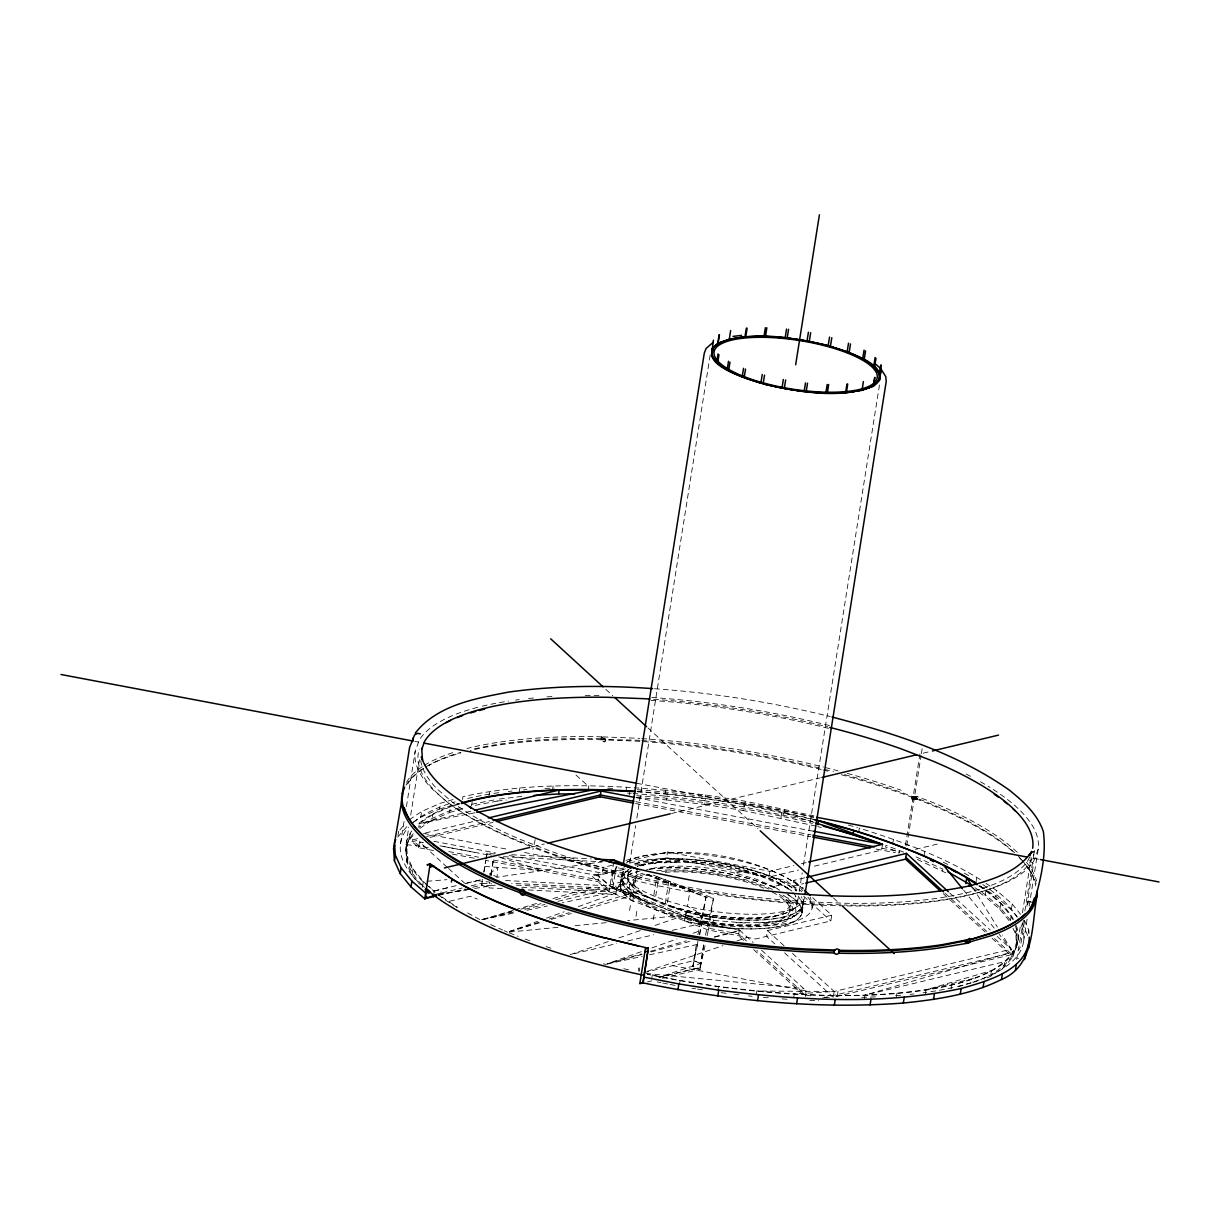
<?xml version="1.0" encoding="UTF-8"?>
<svg xmlns="http://www.w3.org/2000/svg" width="1220" height="1220" viewBox="0 0 1220 1220"><rect width="100%" height="100%" fill="white"/><g stroke="black" fill="none" stroke-linecap="round" stroke-linejoin="round"><path stroke-width="0.75" stroke-dasharray="5 3.75" d="M812.123 907.97L811.895 901.839L810.126 896.974M915.564 797.209L917.257 798.841L915.61 797.926C921.191 798.536 913.78 793.915 911.813 798.109M821.197 769.515A321.455 95.587 9 0 0 633.866 740.997L602.558 739.838C597.083 736.575 608.078 736.178 604.998 741.638A1.708 1.51 -44.5 0 1 603.122 741.684L602.588 740.403M603.061 861.671L497.043 877.195L497.76 867.359L489.022 874.404M397.979 835.639L398.666 831.308M400.526 843.737L404.064 821.456M406.428 806.618L415.151 751.444L419.238 740.189A315.339 93.772 9 0 1 480.451 706.624M406.046 844.606L408.67 827.984M410.728 815.067L419.497 759.694M405.665 850.447L410.591 833.641C403.149 851.682 404.826 870.653 420.107 884.515M406.474 862.25L407.388 856.47L406.58 844.682L424.774 846.756L447.282 867.344M433.512 850.538L418.567 847.717L412.009 841.724L412.299 839.909L419.375 838.216M413.046 822.402L420.763 817.202L421.678 811.437L440.176 803.339L454.191 799.222M412.086 874.603L412.985 868.838L407.388 856.47M418.567 847.717L419.482 841.876L423.188 842.578L419.482 841.937L424.774 846.756L419.482 841.876M419.924 828.304L431.819 820.282L432.734 814.518L450.515 806.725L459.65 804.056M422.41 887.337L423.325 881.572L412.985 868.838M420.763 817.202L439.261 809.104L440.176 803.339M433.512 895.709L434.244 891.057L428.723 886.254M431.819 820.282L449.6 812.505L450.515 806.725M456.143 885.644L441.487 889.319L440.862 893.284L437.919 894.26M462.502 799.527L462.944 796.645C518.393 784.384 575.718 784.201 632.143 787.586M471.515 806.069L472.216 801.616M488.747 797.239L489.662 791.475M472.689 887.245L481.671 885.095L482.586 879.315L464.957 883.524M483.806 872.041L485.56 860.923M485.85 859.063L486.734 853.497L496.418 853.954M471.179 885.872L481.946 883.28L481.9 885.186L495.183 885.872M483.989 871.995L485.758 860.862M486.048 859.017L486.933 853.451M475.19 805.352L497.211 801.082L497.501 799.283L522.922 796.263M490.913 874.786L493.551 858.087M502.259 888.602L489.007 887.916L489.921 882.152M491.096 874.74L493.749 858.041M519.186 792.222L519.872 787.891M535.214 839.619L532.942 849.501M552.66 788.852L553.117 785.954M588.177 790.041L588.863 785.711M498.812 856.928L598.822 875.762L597.907 881.602L485.819 860.42M612.409 865.163L603.229 867.374L602.314 873.139L508.725 855.449M613.797 861.899L609.054 891.774L708.423 930.036L755.683 938.973L830.82 920.963L831.735 915.198L811.315 896.563M625.875 791.475L626.562 787.144M701.836 923.327L612.73 888.495L616.253 866.261M629.184 795.12L629.611 792.481M624.457 869.372L597.327 875.548L609.97 886.01L616.725 888.724L615.81 894.504L526.857 889.883M620.187 884.088L621.605 875.152M620.492 884.134L621.864 875.487M627.659 876.097L628.544 870.485M629.733 862.997L635.65 825.574M636.84 818.101L710.345 354.044M632.585 886.025L634.522 877.424L640.225 872.498M629.581 910.501L630.511 904.66M637.358 869.021L634.659 886.025C629.581 884.119 622.673 882.212 618.311 886.543L617.503 888.602L614.194 884.515A101.245 30.103 9 0 1 619.028 867.679M632.753 901.016L633.668 895.251L626.089 889.304L621.346 881.831L622.307 875.03L628.376 869.692M636.016 916.357L636.932 910.516M633.088 793.503L664.687 796.019L665.601 790.255L705.389 794.967L745.267 801.22L813.74 815.784M636.413 797.529L666.455 799.908L667.37 794.144L705.633 798.673L744.002 804.697L814.945 819.901M653.295 875.152L656.833 876.509L653.218 899.293L633.744 891.805L633.241 894.962L709.338 924.272M653.279 919.621L654.21 913.78M635.376 865.209L666.608 857.721L667.523 851.956L769.927 871.309L793.915 865.544M651.678 978.989L652.303 975.024L655.292 974.307M668.819 881.13L665.159 904.203L691.801 913.582A91.759 27.282 9 0 0 801.265 896.746M684.344 920.886L685.426 915.03L713.959 920.444L747.341 923.189M685.426 915.03L685.884 912.179M686.067 915.29L686.57 912.133L667.096 904.645L670.695 881.862L659.303 877.637M664.687 796.019L704.474 800.732L705.389 794.967M666.455 799.908L704.718 804.453L705.633 798.673M679.494 984.433L680.12 980.468L647.286 974.048M697.962 941.276L693.768 960.643L700.875 963.373L658.922 977.25L700.25 967.353L700.188 969.244L692.853 966.423L696.696 942.114M700.051 967.399L703.62 944.89M703.803 944.844L699.96 969.153L705.602 943.075M708.423 930.036L713.456 898.316L658.724 877.241L655.064 900.314L634.339 892.338L631.03 889.975A92.064 27.374 9 0 1 625.418 868.853M815.86 826.092L743.087 810.461L744.002 804.697M812.825 821.548L744.352 806.984L745.267 801.22M717.848 990.442L718.473 986.477C795.669 996.145 875.045 1001.254 951.691 984.86C978.989 978.409 1026.767 962.107 1015.33 925.599M695.781 920.475L701.942 922.808L739.335 929.869L738.405 935.71L743.986 940.788M769.927 871.309L769.012 877.073L798.536 869.997M780.952 817.857L781.852 812.093L814.213 822.448M783.713 814.67L784.628 808.906M756.11 994.971L756.736 991.021L834.19 991.479L1011.197 949.206L1002.291 934.932M831.735 915.198L767.441 930.616L766.526 936.38L774.868 943.99M804.712 877.775L793.625 880.428L792.71 886.193L803.797 883.539M789.706 910.669L790.407 901.87L786.32 895.404M797.468 902.724L798.947 893.36M799.252 891.5L802.211 872.788M803.401 865.3L879.559 384.437M801.799 912.56L803.156 903.913M802.089 912.606L803.507 903.669M793.671 997.96L794.296 993.995L834.19 991.479L833.275 997.259L1010.282 954.97L1011.197 949.206L999.317 934.459M761.493 950.151L806.206 990.869L805.276 996.71L753.731 949.694M858.621 832.437L859.292 828.105C901.504 841.48 943.731 856.669 981.398 880.306M837.225 996.313L838.14 990.548M882.518 844.316L881.602 850.081L811.452 866.886M864.324 999.104L864.949 995.139L1013.53 951.509L1012.615 957.288L1003.846 967.384L990.472 976.412L984.006 979.233M892.75 843.645L893.437 839.314M898.865 853.344L899.14 851.545M919.956 753.945L905.331 846.238L909.083 845.338M906.765 845.902L921.085 755.485M921.39 753.609L922.427 747.036M896.303 997.243L896.929 993.278M924.043 855.693L924.729 851.362M942.587 870.912L942.877 869.113L916.006 856.897L915.717 858.697L947.559 873.627M925.37 993.797L925.995 989.832L991.387 970.632L990.472 976.412M951.051 988.825L951.691 984.86M975.878 882.975L976.793 877.211M985.912 890.676L1000.796 903.593L1011.121 916.327L1010.206 922.091L999.881 909.357L984.997 896.441L985.912 890.676L978.531 885.72M1017.266 917.15L1011.304 909.784L995.84 896.364L996.755 890.6L982.939 881.328M999.881 909.357L1000.796 903.593M1011.304 909.784L1012.219 904.02L996.755 890.6M1003.846 967.384L1004.761 961.619L864.949 995.139M1012.615 957.288L1016.626 946.247L1015.818 934.459L1016.733 928.679M1016.626 946.247L1017.541 940.483M1018.075 940.559L1020.698 923.952M1022.452 912.865L1031.236 857.492M1016.641 959.484L1023.428 920.292M1024.891 911.004L1034.301 851.621M1024.495 921.054L1020.408 946.903L1018.715 950.029M1026.828 906.277L1033.66 863.272L1030.504 861.64L1028.704 858.636M1023.58 941.428L1027.408 917.287M1029.161 906.155L1038.205 849.135A315.339 93.772 9 0 0 988.017 786.214M1028.338 932.995L1028.795 930.113L1022.955 917.257M489.525 878.141L490.287 873.383L497.043 877.195M807.93 897.295A101.245 30.103 9 0 1 714.203 923.037L701.896 921.1L702.461 916.388L700.661 916.037L695.766 910.791L687.485 906.369L690.169 889.349L674.004 885.079A92.064 27.374 9 0 1 647.271 874.786L645.06 873.581L705.953 897.371M1028.109 902.114C1027.484 908.747 1026.371 898.82 1030.885 902.449M1031.556 902.297C1027.911 900.573 1026.401 900.604 1030.946 902.19M697.87 934.688L706.044 896.913L645.822 873.718M699.426 934.474L702.201 921.649L685.259 915.122L682.956 915.534L613.035 888.618M692.853 966.423L698.069 942.267M699.685 934.84L706.044 896.913L713.456 898.316L705.389 935.572M707.097 935.694L708.713 928.237L738.695 933.91L747.052 941.535M617.945 887.413L619.409 884.409L620.111 885.019M612.089 876.616L614.057 870.821L617.183 866.718M802.928 906.856C795.44 923.098 772.504 921.191 757.422 923.006M636.489 896.959C625.951 892.445 613.645 876.372 629.169 869.418M790.621 904.904C779.321 923.067 751.642 917.791 733.205 918.66C716.826 917.638 700.57 915.046 684.649 911.05A79.529 23.653 9 0 1 646.569 896.38C640.82 892.613 633.424 887.946 633.5 880.26M1038.205 849.135L1034.118 860.39A315.339 93.772 9 0 1 847.519 905.118L844.27 904.996M602.711 739.899L603.976 738.832L601.856 736.849M399.794 829.996L405.497 823.439M397.75 837.088L406.855 826.58M413.245 833.824C398.421 849.44 409.173 872.895 422.7 885.537M409.676 839.421L414.053 834.358M775.539 921.435C787.236 921.207 811.696 911.645 798.826 897.142M639.981 740.403A319.93 95.145 9 0 0 634.507 740.067L600.987 739.488M702.201 921.649C710.269 926.163 723.429 917.669 702.552 918.751M409.31 819.764L421.678 811.437M432.734 814.518L419.344 823.546L418.719 827.495L432.109 818.483L449.89 810.69L462.67 806.938M744.032 871.263L764.01 877.332L743.788 871.202L741.745 871.644M430.599 764.223L428.998 765.291A321.455 95.587 9 0 1 461.023 752.892M641.4 864.965L637.175 866.307L645.639 864.431M916.281 796.279L912.529 797.178M625.982 860.405C682.117 843.096 755.271 854.854 803.538 888.236M913.368 797.361L914.543 796.873M689.91 916.921L691.343 916.464L690.367 922.305L683.703 920.643M741.409 871.705L735.126 873.093L756.934 879.406L773.77 886.726L780.739 884.439L787.876 888.175L763.827 877.378M682.91 915.915L688.019 917.486M913.795 797.895L917.318 796.675L932.492 802.333A321.455 95.587 9 0 1 1017.526 852.566M509.258 931.577L537.578 921.359M546.423 918.172L564.128 911.782M578.28 906.658L617.228 892.613L615.993 891.485L562.222 902.815M505.553 880.52L609.985 885.933L622.337 890.768L626.18 889.38L621.117 890.417M641.247 951.676L607.285 963.754L641.4 953.933M651.983 947.864L677.008 938.973M693.097 933.254L700.25 930.707M608.216 941.581L570.426 954.589L616.695 943.578M619.028 937.86L640.622 930.433M655.018 925.477L676.627 918.05L668.987 916.601L627.675 920.597M647.393 971.242L722.957 945.668M736.956 940.925L747.463 937.356M780.968 884.409L773.77 886.726L777.552 888.785M736.224 922.747L767.105 922.564M509.304 931.653L542 921.283M549.259 918.98L569.237 912.652M581.955 908.625L627.354 894.229M665.937 862.189L663.985 862.799L676.902 862.082M674.37 862.677L676.337 862.082M513.163 910.379L480.619 920.002L467.351 912.789M514.977 909.845L538.477 902.891M552.934 898.606L590.907 887.382M439.261 809.104L458.537 803.446M449.6 812.505L464.21 808.204M625.204 872.087L627.751 871.339L625.601 871.827M656.329 862.799L654.362 863.379L657.199 862.692L638.441 865.773L648.582 863.714M622.596 875.091L625.006 874.389L622.764 874.893M509.304 931.683L542.153 922.061M551.272 919.392L571.341 913.505M587.765 908.702L631.548 895.861M796.355 913.81L798.917 913.063M958.356 986.675L971.135 982.923M650.382 951.31L686.28 940.849M641.949 954.467L605.501 964.395L601.994 963.419M651.053 951.981L691.145 941.062M511.729 911.584L480.619 920.002L513.742 911.996M520.879 909.113L541.009 903.669M555.649 899.704L599.569 887.824M609.146 885.247L621.346 881.831M633.439 894.916L616.725 888.724L511.592 883.28M714.386 936.884L739.884 930.448L701.942 922.884M714.478 937.143L740.174 930.707M917.135 796.751L912.057 797.514M524.783 909.327L545.02 904.447M557.906 901.336L611.266 888.434M623.313 885.537L614.361 887.672M643.916 972.599L693.57 960.689L700.676 963.434M470.859 811.193L419.344 823.546L474.946 812.764M425.399 832.97L484.553 818.849M426.619 836.493L489.479 821.487M412.009 841.724L419.1 840.031M430.035 837.423L492.88 822.402M533.399 846.619L544.227 844.027M671.503 813.511L820.16 777.872M923.22 753.167L930.57 751.398M434.122 890.935L447.328 887.763M433.878 891.149L441.487 889.319M433.496 894.901L462.212 888.023M438.59 895.419L465.506 888.968M449.539 901.26L470.203 896.303L477.31 899.048M627.111 861.64L667.523 851.956M912.27 797.301L916.845 796.309M911.904 797.788L915.656 796.889M911.782 798.46L917.547 796.995M911.843 798.826L917.684 797.331M624.365 867.847L591.471 875.731L609.054 891.774L519.857 887.154M911.98 799.161L917.745 797.682M912.163 799.451L917.714 798.048M912.407 799.679L917.638 798.368M912.682 799.832L916.433 798.932M912.956 799.908L916.998 798.963M639.356 891.088L630.801 893.147L639.722 891.408M801.296 863.775L806.832 862.448M915.442 849.364L939.095 843.691M802.653 906.918L802.775 903.334L798.246 896.136M801.372 910.227L798.993 910.669M794.937 915.747L792.1 916.418L794.403 915.976M659.196 977.342L700.478 967.445M647.454 981.886L651.739 980.865M662.506 978.287L700.188 969.244M822.463 998.097L1010.556 953.171L993.797 937.829M925.995 989.832L973.59 978.425L972.965 982.39C995.23 975.543 1026.523 955.092 1014.003 928.008M465.094 883.631L482.632 879.452M627.797 940.94L653.722 934.779M672.22 930.372L702.933 923.067M596.534 875.365L623.862 869.113M607.331 963.998L642.208 956.419M649.543 954.818L697.276 944.432M482.479 919.621L515.846 912.59M526.979 910.242L547.383 905.941M471.804 804.254L497.501 799.283M698.404 863.333L721.569 866.413M651.358 904.34L641.232 899.643M766.922 922.457L770.034 921.862M474.687 888.465L494.832 885.171M439.108 894.336L471.072 889.105L438.209 894.489L457.408 907.36M497.211 801.082L506.285 800.015M509.365 932.034L560.071 927.139M575.093 925.69L607.011 922.594M426.954 881.282L446.947 879.681M657.016 862.601L666.684 862.144M666.532 862.052L687.653 862.479M603.031 736.895L634.324 738.115A321.455 95.587 9 0 1 639.829 738.466M601.125 738.786L596.992 738.634A319.93 95.145 9 0 0 471.667 749.507M841.007 904.874L810.537 903.715A315.339 93.772 9 0 1 548.741 852.536L518.058 840.717A315.339 93.772 9 0 1 447.404 802.226L432.231 789.065A315.339 93.772 9 0 1 415.151 751.444M809.699 1000.385L818.772 1000.736M601.689 736.88L596.641 736.682A321.455 95.587 9 0 0 466.955 748.546M511.592 854.732L591.303 858.865M503.479 856.684L601.719 861.778M482.19 883.371L491.675 883.86M516.35 885.14L609.344 889.975L598.181 879.788L491.706 859.673M601.567 739.884L596.183 739.564A321.455 95.587 9 0 0 470.264 750.498M602.954 741.516L604.998 741.638M484.874 866.429L542.397 870.546L499.453 857.309M654.515 688.751C713.761 692.899 772.611 702.323 830.256 716.597M634.004 787.739L665.601 790.255M637.328 791.765L667.37 794.144M627.507 793.061L631.228 793.366M636.703 795.714C695.964 799.74 754.845 809.089 812.474 823.424M687.577 862.387L698.801 863.363M763.339 997.38L768.966 997.823M782.111 998.875L787.754 999.317M645.975 973.423L803.584 988.505M477.371 880.703L489.495 882.106M721.203 992.683L726.678 993.324M733.967 994.193L739.427 994.834M748.546 995.916L752.191 996.359M604.342 738.756L605.791 740.342M1017.419 958.218L1018.593 958.402M704.474 800.732L744.352 806.984M704.718 804.453L743.087 810.461M680.12 980.468L718.473 986.477M691.984 988.246L695.644 988.81M697.474 989.1L704.779 990.244M806.191 990.945L672.784 965.645M414.815 741.363L418.551 742.065M636.718 783.286L813.648 816.714M1038.51 859.2L1029.344 857.477L1028.673 859.322A309.758 92.11 9 0 1 845.384 903.257L809.058 901.87A309.758 92.11 9 0 1 551.897 851.606L521.748 840A309.758 92.11 9 0 1 452.345 802.196L437.431 789.264A309.758 92.11 9 0 1 420.747 760.685M636.443 797.727L813.542 831.247M635.818 801.692L811.056 834.861M881.892 848.266L899.536 851.606M635.529 803.492L810.766 836.661M876.006 849.013L895.404 852.688M666.608 857.721L786.275 880.337L798.154 891.164M423.553 833.412L507.779 849.334M524.615 852.505L603.229 867.374M433.862 841.312L495.625 852.978M487.863 854.869L439.856 845.795L476.913 852.795M428.189 847.671L418.841 845.902L412.299 839.909M448.731 851.56L478.621 857.202M452.193 854.061L476.471 858.651M810.629 995.855L805.566 994.895L756.812 950.426M721.538 866.505L743.788 871.202M657.229 981.932L660.889 982.649M662.719 983.015L668.209 984.082M670.054 984.448L675.544 985.516M1028.033 901.321L1030.991 901.946M734.745 873.001C709.369 867.176 682.971 864.202 657.046 867.572A79.529 23.653 9 0 0 646.112 870.058M686.57 912.133L691.786 913.368A92.064 27.374 9 0 0 801.601 896.471M623.801 968.711L629.291 970.007M848.357 825.055L857.477 827.602M817.705 826.535L821.212 827.511M709.354 924.196L706.807 923.327M546.225 946.644L551.409 948.352M622.337 890.768L629.505 893.558M903.608 852.124L885.918 845.307L885.628 847.122L899.78 852.566M664.198 903.883L648.415 897.295A85.644 25.467 9 0 1 631.442 870.577M616.725 888.724L633.668 895.251M486.734 853.497L492.255 855.51M481.671 885.095L489.007 887.916M509.258 932.904L518.103 936.319M525.179 939.034L530.502 941.077M656.833 876.509L659.517 877.607M490.699 924.592L502.442 929.93M504.119 930.692L507.489 932.217M980.484 886.071L995.84 896.364M974.948 887.702L985.287 894.641L1000.171 907.543L1010.495 920.277M971.715 887.535L984.997 896.441M787.678 888.236L793.32 892.018M633.393 901.275L629.611 898.911A92.064 27.374 9 0 1 638.06 871.309M423.325 881.572L427.366 885.079M425.582 883.951L435.052 892.171M424.484 887.321L417.606 881.359A315.339 93.772 9 0 1 408.486 827.19M612.73 888.495L598.822 875.762M576.023 775.096L588.65 786.503M448.579 868.533L464.53 883.082M793.625 880.428L803.141 889.121M803.599 896.136L830.82 920.963M767.441 930.616L784.124 945.836M792.466 953.445L834.19 991.479M784.597 952.866L833.275 997.259M739.32 929.945L753.075 942.48M949.724 892.994L990.244 930.036M997.228 936.426L1011.197 949.206M944.92 893.116L986.812 931.455M943.228 893.65L985.135 931.973M992.119 938.363L1010.282 954.97M605.867 689.391L612.775 695.72M647.957 727.959L758.001 828.792M833.458 897.951L838.994 903.013M604.159 739.03L605.73 740.54M604.19 738.512L605.776 740.052M604.083 738.115L605.76 739.823M601.445 737.139L603.366 739.091M1012.219 904.02L1020.576 914.314M963.693 890.219L994.559 928.557M1029.009 869.555L1030.259 871.111M972.645 887.321L997.35 926.986M1022.04 923.037L1027.88 935.877M1011.121 916.327L1012.524 919.407M1013.012 928.268L1015.818 934.459M700.661 916.037L701.866 919.727M490.287 873.383L491.37 875.96M1028.795 930.113L1029.024 933.62M772.245 892.094A79.529 23.653 9 0 1 764.971 923.54A79.529 23.653 9 0 1 657.931 908.29A79.529 23.653 9 0 1 649.513 874.618M665.19 872.315A79.529 23.653 9 0 1 763.75 888.16M783.103 895.144A85.644 25.467 9 0 1 764.437 926.041A85.644 25.467 9 0 1 652.532 908.488A85.644 25.467 9 0 1 643.169 873.2M656.619 870.79A85.644 25.467 9 0 1 772.382 889.38M788.242 894.916A91.759 27.282 9 0 1 784.826 925.065A91.759 27.282 9 0 1 690.428 922.228A92.064 27.374 9 0 0 785.894 924.912A92.064 27.374 9 0 0 786.961 893.94M640.042 870.958A91.759 27.282 9 0 0 629.886 898.911L631.258 890.264A91.759 27.282 9 0 1 625.662 869.204M649.314 869.25A91.759 27.282 9 0 1 779.824 890.203M634.903 864.217A91.759 27.282 9 0 1 719.159 863.135A91.759 27.282 9 0 1 796.157 891.042M634.69 863.851A92.064 27.374 9 0 1 719.221 862.753A92.064 27.374 9 0 1 796.477 890.768M649.101 869.143A92.064 27.374 9 0 1 776.972 888.709M407.693 784.018A319.93 95.145 9 0 1 423.874 768.219M425.475 767.197A319.93 95.145 9 0 1 460.702 752.404M641.812 740.525A319.93 95.145 9 0 1 822.722 768.89M824.506 769.332A319.93 95.145 9 0 1 833.55 771.65M844.591 774.608A319.93 95.145 9 0 1 1014.598 852.749M1018.334 856.379A319.93 95.145 9 0 1 1021.11 859.322M1022.421 860.802A319.93 95.145 9 0 1 1035.566 885.903M405.97 785.161A321.455 95.587 9 0 1 423.843 768.264M822.997 769.972A321.455 95.587 9 0 1 830.149 771.772M841.281 774.715A321.455 95.587 9 0 1 1014.445 853.009M1019.523 857.873A321.455 95.587 9 0 1 1036.1 883.966M629.901 863.074A101.245 30.103 9 0 1 801.769 891.668M406.428 782.279A321.455 95.587 9 0 1 422.684 766.419M424.286 765.382A321.455 95.587 9 0 1 454.496 752.099M641.674 738.588A321.455 95.587 9 0 1 823.454 767.075M825.238 767.533A321.455 95.587 9 0 1 838.048 770.842M847.26 773.343A321.455 95.587 9 0 1 901.214 790.285M1026.554 862.387A321.455 95.587 9 0 1 1036.558 881.084M1034.545 850.508A311.939 92.766 9 0 1 845.918 905.896M844.133 905.865A311.939 92.766 9 0 1 694.149 890.859L693.646 892.796L655.033 885.247L617.549 876.402L618.875 874.648A311.939 92.766 9 0 1 531.447 846.817M529.77 846.161A311.939 92.766 9 0 1 419.344 749.004M650.885 700.356A311.939 92.766 9 0 1 832.055 729.285M804.422 897.905A92.064 27.374 9 0 1 692.686 907.604L681.751 905.027A92.064 27.374 9 0 1 637.663 888.038L631.945 884.21A92.064 27.374 9 0 1 622.52 869.372M626.333 863.089A92.064 27.374 9 0 1 717.284 856.516A92.064 27.374 9 0 1 802.516 890.707M792.817 892.461A85.949 25.559 9 0 1 768.097 916.967A85.949 25.559 9 0 1 673.196 906.643M631.197 870.211A85.949 25.559 9 0 0 648.232 897.035L673.287 906.872A85.644 25.467 9 0 0 763.72 917.592A85.644 25.467 9 0 0 795.348 896.273M639.875 865.544A85.949 25.559 9 0 1 716.109 864.095A85.949 25.559 9 0 1 788.684 888.877M640.088 865.926A85.644 25.467 9 0 1 716.048 864.477A85.644 25.467 9 0 1 788.364 889.166M779.153 894.397A82.579 24.553 9 0 1 763.201 924.989A82.579 24.553 9 0 1 654.011 907.863A82.579 24.553 9 0 1 647.149 873.703M661.774 871.461A82.579 24.553 9 0 1 768.752 889.044M1021.186 924.729A315.339 93.772 9 0 1 956.419 986.69M952.911 987.498A315.339 93.772 9 0 1 930.219 991.769M926.712 992.287A315.339 93.772 9 0 1 923.128 992.79M913.948 993.934A315.339 93.772 9 0 1 910.181 994.346M900.589 995.276A315.339 93.772 9 0 1 893.589 995.84M875.441 996.893A315.339 93.772 9 0 1 860.786 997.35M829.295 997.35A315.339 93.772 9 0 1 821.99 997.167M413.565 822.173A315.339 93.772 9 0 1 455.151 801.83M467.687 798.475A315.339 93.772 9 0 1 491.904 793.702M493.887 793.396A315.339 93.772 9 0 1 500.993 792.375M508.313 791.444A315.339 93.772 9 0 1 512.049 791.018M523.533 789.889A315.339 93.772 9 0 1 527.009 789.599M544.974 788.44A315.339 93.772 9 0 1 554.261 788.059M607.651 788.181A315.339 93.772 9 0 1 613.218 788.394M637.206 789.736A315.339 93.772 9 0 1 813.71 817.568M943.212 862.235A315.339 93.772 9 0 1 948.077 864.614M964.303 873.169A315.339 93.772 9 0 1 968.832 875.762M982.832 884.561A315.339 93.772 9 0 1 1017.038 916.784M482.312 706.182A315.339 93.772 9 0 1 508.511 701.103M515.602 700.082A315.339 93.772 9 0 1 519.247 699.594M528.55 698.511A315.339 93.772 9 0 1 534.284 697.932M546.926 696.894A315.339 93.772 9 0 1 554.109 696.437M585.249 695.385A315.339 93.772 9 0 1 602.055 695.4M651.816 697.443A315.339 93.772 9 0 1 830.088 725.717M966.072 774.014A315.339 93.772 9 0 1 972.63 777.43M980.453 781.745A315.339 93.772 9 0 1 986.37 785.207M653.584 699.289A309.758 92.11 9 0 1 827.999 726.967M1016.306 925.705A309.758 92.11 9 0 1 647.484 974.338M456.966 907.39A309.758 92.11 9 0 1 437.721 894.489M422.821 881.557A309.758 92.11 9 0 1 411.811 830.927M418.841 823.424A309.758 92.11 9 0 1 459.696 803.431M637.099 791.46A309.758 92.11 9 0 1 813.374 819.26M979.492 885.705A309.758 92.11 9 0 1 1013.5 919.499"/><path stroke-width="1.5" d="M1037.198 891.057A321.455 95.587 9 0 1 1036.939 896.227L1033.401 906.323L1032.059 904.432L1031.51 905.957A319.93 95.145 9 0 1 1029.695 908.671M638.99 968.222L639.082 970.983M1032.867 902.891L1034.194 901.885L1033.218 904.813A321.455 95.587 9 0 1 991.707 932.797L969.244 939.964C971.41 942.968 966.941 944.356 965.127 941.87L968.344 943.167M436.791 895.846L424.651 898.759L410.987 886.909L400.251 873.672L394.411 860.817L393.572 848.556L402.966 793.427M834.968 950.014L833.733 951.02L834.48 953.094A2.776 2.47 -44.5 0 0 838.689 953.247L839.177 950.166A2.776 2.47 -44.5 0 0 834.968 950.014L805.322 948.977A321.455 95.587 9 0 1 538.447 896.807L507.154 884.759A321.455 95.587 9 0 1 402.249 793.762L409.569 747.616L414.587 734.958L417.606 733.342L420.336 733.845M412.482 741.653L413.062 737.978M394.411 860.817L395.326 855.052L394.487 842.791L395.676 839.512M400.251 873.672L401.166 867.893L395.326 855.052M410.987 886.909L411.903 881.145L401.166 867.893M424.774 898.881L430.172 863.867L427.32 864.69M433.344 896.822L433.496 894.901M451.43 881.984L451.888 879.101L430.126 864.141M534.086 795.394L558.546 793.976L559.172 790.026L593.561 789.782L635.452 791.612M496.586 821.518L600.118 796.797L601.033 791.018L634.583 797.377M638.609 946.125L605.898 938.104A321.455 95.587 9 0 1 451.934 878.812L430.172 863.867M623.42 863.745L704.291 353.098L706.121 348.447L713.212 342.301M713.41 340.151L711.55 355.371L712.922 346.724M713.212 347.38L711.839 356.026L716.689 362.584L718.062 353.922M719.129 334.86L717.756 343.506L712.038 348.798M719.449 334.631L718.077 343.293C691.953 364.856 753.472 380.518 766.145 384.651C800.808 392.047 839.116 399.397 873.23 386.237C899.353 364.673 837.835 349.012 825.162 344.879C790.499 337.483 752.206 330.132 718.077 343.293L729.285 339.206L744.962 336.842L746.335 328.195M718.961 354.715L717.589 363.362L727.12 369.95L728.492 361.288M729.285 339.206L730.658 330.559M729.987 362.111L728.614 370.758L742.172 376.965L743.544 368.318M1036.939 896.227C1031.403 925.644 1034.88 965.66 1001.513 979.492C971.044 994.681 936.838 999.577 903.334 1003.038C816.104 1009.611 728.309 1000.415 642.833 982.847L639.844 983.564L645.334 948.962L648.323 948.245L643.184 982.923M642.833 982.847L647.866 951.127L644.877 951.844M648.323 948.245L605.898 938.104M747.097 328.149L745.74 336.796L764.01 336.339L765.382 327.692M745.527 369.08L744.154 377.727L760.868 383.187L762.241 374.525M766.861 327.738L765.489 336.4L785.161 337.726L786.534 329.08M764.513 375.165L763.14 383.812L781.989 388.158L783.362 379.512M677.939 989.71L678.854 983.945L644.099 977.144M788.547 329.308L787.174 337.971L807.045 340.914L808.403 332.267M785.649 379.954L784.277 388.616L804.132 391.559L805.505 382.912M795.654 364.765L819.413 214.781M810.69 332.709L809.317 341.371L828.166 345.717L829.539 337.055M807.518 383.156L806.145 391.803L825.818 393.13L827.19 384.483M717.817 995.962L718.732 990.198C798.978 1000.247 881.48 1005.554 961.162 988.505C987.361 980.941 1028.353 970.418 1029.268 937.112M831.811 337.696L830.439 346.343L847.153 351.802L848.525 343.14M828.67 384.544L827.297 393.191L845.582 392.733L846.954 384.071M850.508 343.918L849.135 352.565L862.692 358.771L864.065 350.11M847.717 384.025L846.344 392.688L862.021 390.324L873.23 386.237L874.603 377.59M757.589 1000.674L758.504 994.91M865.559 350.933L864.202 359.595L873.734 366.168L875.106 357.521M862.021 390.324L863.394 381.677M875.99 358.299L874.618 366.945L879.467 373.503L880.84 364.856M874.923 377.376L873.551 386.023L879.284 380.731L880.657 372.085M881.13 365.497L879.437 380.274L880.809 371.627M805.017 894.138L886.193 381.616L885.781 376.614L880.703 368.562M817.995 824.72L818.62 820.77L814.945 819.901M796.645 1003.77L797.544 998.006M873.81 841.342L853.07 834.526L853.695 830.561L818.62 820.77L882.518 844.316L808.677 862.006M834.327 1005.219L835.243 999.439M870.089 1004.96L871.004 999.195M940.437 891.088L905.514 859.154L906.429 853.39L806.572 877.332M903.334 1003.038L904.249 997.274M933.544 999.454L934.459 993.69M965.798 883.57L966.713 877.79C931.317 857.111 892.72 842.715 853.695 830.561M960.247 994.285L961.162 988.505M983.03 987.59L983.945 981.826M1001.513 979.492L1002.428 973.728M1015.436 970.113L1016.351 964.349M1024.541 959.606L1025.456 953.842M1025.242 957.7L1026.157 951.935M1033.386 906.292L1032.776 903.44M402.249 793.762L404.628 787.236M421.784 749.232L424.682 741.241A309.758 92.11 9 0 1 607.972 697.306L644.297 698.694A309.758 92.11 9 0 1 649.863 699.029M393.572 848.556L394.762 845.277M1029.893 855.937L1031.571 851.331M1032.547 903.09L1034.407 897.966M1034.194 902.159C1040.645 879.62 1046.546 855.205 1043.359 831.613C1037.473 814.076 1023.305 801.372 1009.321 790.118C956.602 752.862 893.863 733.281 832.055 717.024M1033.462 905.789L1032.761 907.695A321.455 95.587 9 0 1 991.25 935.679L969.839 941.962M838.933 951.219L842.196 951.341A319.93 95.145 9 0 0 940.94 945.622L966.301 940.696L969.061 938.683A2.333 1.19 -70.4 0 1 970.205 938.912L970.296 939.08M1028.902 855.235L1030.991 852.597L1034.301 851.621M415.242 733.128C437.156 705.023 475.251 698.587 508.191 692.152C556.015 685.381 604.556 685.213 652.669 688.614M1030.991 852.597C1016.611 872.666 991.463 879.864 968.787 886.132M424.819 898.591L436.455 894.748M639.844 983.564L642.879 982.557M461.48 803.522C493.093 793.961 526.338 791.627 559.172 790.026L474.549 810.309M969.244 939.964L990.182 933.803A319.93 95.145 9 0 0 1025.151 913.902M488.259 817.964L601.033 791.018M493.17 820.602L600.408 794.982L633.958 801.342M427.274 864.98L430.263 864.263M429.806 867.145L434.091 866.124M444.385 867.954L529.77 847.488M547.933 843.142L670.253 813.816M822.021 777.43L916.54 754.768M932.4 750.956L998.509 735.111M429.974 892.079L425.688 893.101L425.81 895.861L427.427 897.722M805.657 883.097L905.514 859.154M645.38 948.672L648.369 947.955M969.58 942.374L965.066 940.483M476.807 812.398L593.561 789.782M971.471 885.491C880.581 904.447 786.442 895.693 695.583 881.023C617.518 866.322 538.828 846.39 469.319 806.755L471.652 808.189C451.613 795.196 429.592 780.617 421.342 757.01L422.516 760.151L421.708 748.363M968.009 939.659L942.221 944.661A321.455 95.587 9 0 1 843.02 950.41L839.207 950.273M968.116 943.121L941.764 947.543A321.455 95.587 9 0 1 842.562 953.293L838.75 953.155M610.412 860.588L614.087 860.054L637.358 869.021M733.006 336.385L741.516 335.378M558.546 793.976L574.833 793.869M833.733 951.02L804.681 949.922A319.93 95.145 9 0 1 404.369 807.64M834.449 952.988L804.864 951.859A321.455 95.587 9 0 1 537.989 899.689L506.696 887.641A321.455 95.587 9 0 1 401.792 796.645M595.101 859.063L614.087 860.054L616.832 862.57L630.953 868.076M609.283 862.174L616.832 862.57L630.466 867.816M678.854 983.945L718.732 990.198M61 674.507L412.939 740.997M424.011 743.087L636.718 783.286M816.637 817.278L1027.469 857.126M1040.355 859.551L1159 881.968M813.542 831.247L882.518 844.316L816.012 823.027M812.916 835.212L874.435 846.863M600.118 796.797L633.668 803.141M812.627 837.027L870.409 847.961M823.256 826.199L853.07 834.526M930.387 860.13L933.666 861.625M951.737 869.829L956.571 872.468M966.225 877.729L975.878 882.975M947.848 871.827L971.989 885.72M977.052 884.729L966.713 877.79L971.654 885.735M875.823 364.307L880.184 368.089M426.741 889.044L429.44 891.393M425.856 888.511L432.78 894.519A315.339 93.772 9 0 0 644.511 975.436M425.109 889.685L429.15 893.192M411.903 881.145L425.566 892.994M804.514 890.356L809.958 895.327M906.429 853.39L948.337 891.713M905.804 857.34L943.518 891.835M550.693 638.822L603.107 686.86M614.788 697.565L646.585 726.693M760.212 830.82L832.086 896.685M842.41 906.155L894.229 953.628M967.552 942.541L966.301 940.696M943.502 865.148L962.504 888.739M1028.475 944.631L1028.719 948.138M446.047 722.682A311.939 92.766 9 0 1 450.607 720.44M457.225 717.604A311.939 92.766 9 0 1 462.532 715.591M470.554 712.938A311.939 92.766 9 0 1 475.678 711.428M479.201 710.467A311.939 92.766 9 0 1 484.645 709.11M994.224 794.266A311.939 92.766 9 0 1 998.555 797.27M1004.182 801.464A311.939 92.766 9 0 1 1007.171 803.827M1012.707 808.57A311.939 92.766 9 0 1 1015.253 810.949M605.852 938.394A321.455 95.587 9 0 1 451.888 879.101M829.813 727.425A309.758 92.11 9 0 1 901.458 748.958L931.607 760.578A309.758 92.11 9 0 1 1032.684 848.266M461.389 802.943A309.758 92.11 9 0 1 635.239 791.338M815.189 819.718A309.758 92.11 9 0 1 886.848 841.251L916.982 852.871A309.758 92.11 9 0 1 976.549 883.707M743.605 376.4A82.579 24.553 9 0 0 876.173 380.503A82.579 24.553 9 0 0 767.182 337.391A82.579 24.553 9 0 0 743.605 376.4M746.686 378.368A84.668 25.178 9 0 0 878.934 379.329A84.668 25.178 9 0 0 761.341 336.598A84.668 25.178 9 0 0 746.686 378.368M520.391 890.6A3.065 2.379 76.5 0 0 522.739 895.251A3.065 2.379 76.5 0 0 524.569 890.829A3.065 2.379 76.5 0 0 520.391 890.6"/></g></svg>
